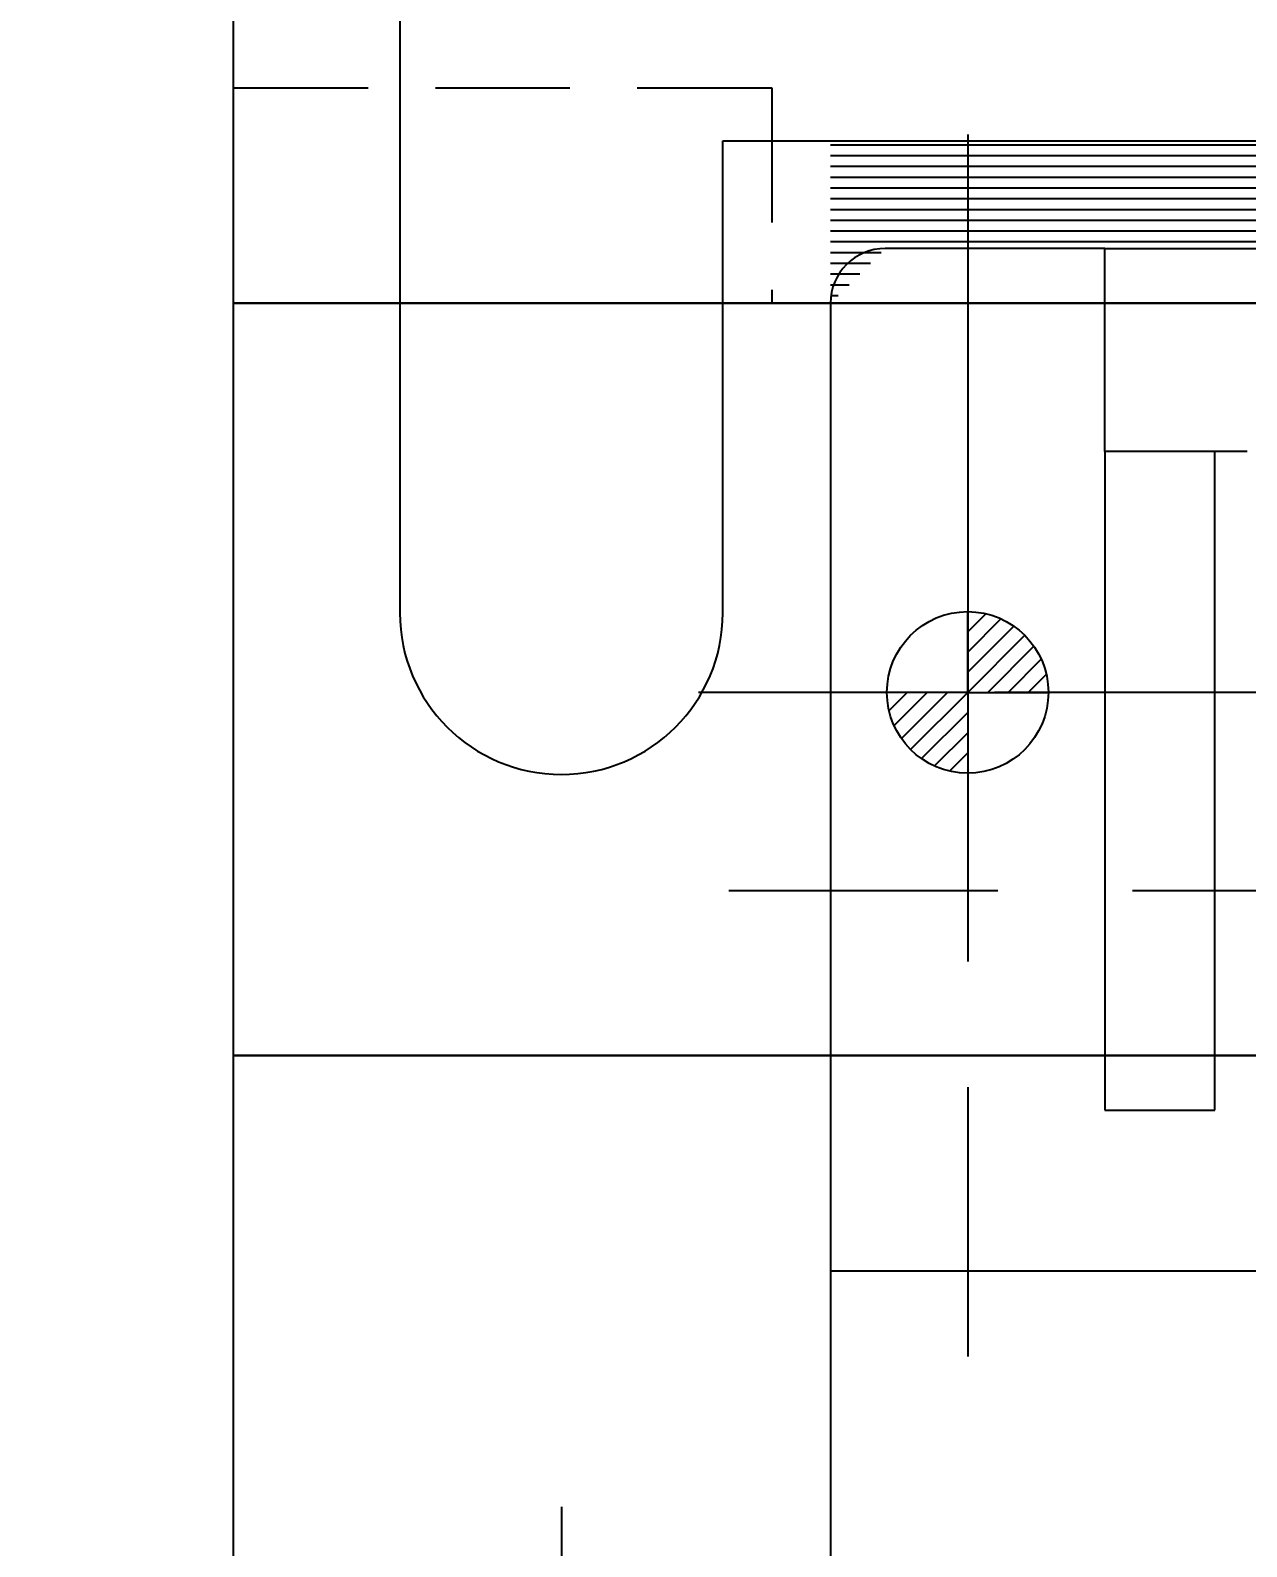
# Model space of a CAD drawing. Extents: x -430 to 437, y -440 to 538.
# Drawn here: x 177.44 to 188.74, y -111.57 to -97.48 of the extents above; entities that cross this region are included whole.
import ezdxf

# ---------------------------------------------------------------- set-up
doc = ezdxf.new("R2010")
doc.units = 0
doc.linetypes.add('BORDER', pattern=[8.75, 2.5, -1.25, 2.5, -1.25, 0, -1.25])
doc.linetypes.add('HIDDEN', pattern=[1.875, 1.25, -0.625])
doc.layers.add('1', color=7, linetype='CONTINUOUS')
doc.layers.add('100', color=7, linetype='CONTINUOUS')
doc.styles.add('EXCESS_STANDARD', font='txt', dxfattribs={"height": 0.2, "bigfont": 'BIGFONT'})
doc.dimstyles.new('ISO-25', dxfattribs={"dimtxt": 4, "dimasz": 2.4, "dimexe": 0.18, "dimexo": 0.3, "dimgap": 0.2, "dimtad": 1, "dimtih": 1, "dimtoh": 1, "dimzin": 12, "dimcen": 0.09, "dimazin": 3, "dimtfac": 0.5, "dimtofl": 0, "dimtmove": 0, "dimatfit": 3})

# ---------------------------------------------------------------- blocks, each defined once
blk = doc.blocks.new('*D45')
at = {"layer": '1', "color": 50, "linetype": 'CONTINUOUS'}
for p, q in [((45.472, -28.002), (46.072, -25.602)), ((181.032, -25.602), (45.572, -25.602)), ((46.072, -25.602), (46.672, -28.002)), ((46.072, -190.602), (46.072, -25.602)), ((46.072, -190.602), (45.472, -188.202)), ((46.672, -188.202), (46.072, -190.602)), ((64.032, -190.602), (45.572, -190.602))]:
    blk.add_line(p, q, dxfattribs=at)
at = {"layer": '1', "color": 7, "linetype": 'CONTINUOUS', "style": 'EXCESS_STANDARD', "width": 0.8}
blk.add_text('165', height=4, rotation=90, dxfattribs=at).set_placement((45.872, -112.902))

msp = doc.modelspace()

# ---------------------------------------------------------------- linework, layer by layer
at = {"layer": '1', "color": 213, "linetype": 'CONTINUOUS'}
for p, q in [((179.3318, -100.0188), (179.3318, -83.7088)), ((211.3318, -100.0188), (179.3318, -100.0188))]:
    msp.add_line(p, q, dxfattribs=at)
at = {"layer": '1', "color": 254, "linetype": 'CONTINUOUS'}
for p, q in [((180.8768, -95.5088), (180.8768, -102.8958)), ((183.8768, -102.8958), (183.8768, -98.5088)), ((183.8768, -98.5088), (195.3318, -98.5088))]:
    msp.add_line(p, q, dxfattribs=at)
at = {"layer": '1', "color": 121, "linetype": 'HIDDEN'}
for p, q in [((179.3318, -100.0188), (179.3318, -98.0188)), ((179.3318, -98.0188), (184.3318, -98.0188)), ((184.3318, -98.0188), (184.3318, -100.0188))]:
    msp.add_line(p, q, dxfattribs=at)
at = {"layer": '1', "color": 141, "linetype": 'BORDER'}
for p, q in [((186.1518, -98.4523), (186.1518, -110.2634)), ((186.1518, -100.8833), (186.1518, -103.6333)), ((186.1518, -103.6333), (183.4018, -103.6333)), ((188.9018, -103.6333), (186.1518, -103.6333)), ((186.1518, -103.6333), (186.1518, -106.3833)), ((207.8818, -105.4758), (182.7818, -105.4758)), ((182.3768, -111.1986), (182.3768, -127.1986))]:
    msp.add_line(p, q, dxfattribs=at)
at = {"layer": '1', "color": 7, "linetype": 'CONTINUOUS'}
for p, q in [((187.4268, -99.5088), (185.3868, -99.5088)), ((187.4268, -101.3958), (187.4268, -99.5088)), ((187.4268, -99.5088), (189.6198, -99.5088)), ((184.8768, -100.0188), (184.8768, -109.0111)), ((188.7487, -101.3958), (187.4268, -101.3958)), ((187.4268, -101.3958), (187.4268, -107.5158)), ((188.4468, -107.5158), (188.4468, -101.3958)), ((187.4268, -107.5158), (188.4468, -107.5158)), ((189.6487, -109.0111), (184.8768, -109.0111)), ((184.8768, -109.0111), (184.8768, -129.3862))]:
    msp.add_line(p, q, dxfattribs=at)
at = {"layer": '1', "color": 121, "linetype": 'CONTINUOUS'}
for p, q in [((179.3318, -100.0188), (211.3318, -100.0188)), ((179.3318, -107.0058), (179.3318, -100.0188)), ((211.3318, -107.0058), (179.3318, -107.0058))]:
    msp.add_line(p, q, dxfattribs=at)
at = {"layer": '1', "color": 30, "linetype": 'CONTINUOUS'}
for p, q in [((186.1518, -103.6333), (186.1518, -102.8833)), ((186.3202, -102.9024), (186.1518, -103.0708)), ((186.4604, -102.9497), (186.1518, -103.2583)), ((186.5801, -103.0176), (186.1518, -103.4458)), ((186.6822, -103.1029), (186.1518, -103.6333)), ((186.7676, -103.2051), (186.3393, -103.6333)), ((186.8354, -103.3247), (186.5268, -103.6333)), ((186.8827, -103.4649), (186.7143, -103.6333)), ((186.1518, -103.6333), (185.4018, -103.6333)), ((185.421, -103.8016), (185.5893, -103.6333)), ((185.4682, -103.9419), (185.7768, -103.6333)), ((185.5361, -104.0615), (185.9643, -103.6333)), ((185.6215, -104.1636), (186.1518, -103.6333)), ((186.1518, -103.6333), (186.9018, -103.6333)), ((186.1518, -103.6333), (186.1518, -104.3833)), ((185.7236, -104.249), (186.1518, -103.8208)), ((185.8432, -104.3169), (186.1518, -104.0083)), ((185.9835, -104.3641), (186.1518, -104.1958))]:
    msp.add_line(p, q, dxfattribs=at)
at = {"layer": '1', "color": 71, "linetype": 'CONTINUOUS'}
for p, q in [((179.3318, -107.0058), (211.3318, -107.0058)), ((179.3318, -160.3718), (179.3318, -107.0058))]:
    msp.add_line(p, q, dxfattribs=at)
at = {"layer": '1', "color": 30, "linetype": 'CONTINUOUS'}
msp.add_circle((186.1518, -103.6333), 0.75, dxfattribs=at)
at = {"layer": '1', "color": 7, "linetype": 'CONTINUOUS'}
msp.add_arc((185.3868, -100.0188), 0.51, 90, 180, dxfattribs=at)
at = {"layer": '1', "color": 254, "linetype": 'CONTINUOUS'}
msp.add_arc((182.3768, -102.8958), 1.5, 180, 0, dxfattribs=at)
at = {"layer": '100', "color": 213, "linetype": 'CONTINUOUS'}
for p, q in [((184.8768, -98.5461), (205.7868, -98.5461)), ((184.8768, -98.6461), (205.7868, -98.6461)), ((184.8768, -98.7461), (205.7868, -98.7461)), ((184.8768, -98.8461), (205.7868, -98.8461)), ((184.8768, -98.9461), (205.7868, -98.9461)), ((184.8768, -99.0461), (205.7868, -99.0461)), ((184.8768, -99.1461), (205.7868, -99.1461)), ((184.8768, -99.2461), (205.7868, -99.2461)), ((184.8768, -99.3461), (205.7868, -99.3461)), ((184.8768, -99.4461), (205.7868, -99.4461)), ((184.8768, -99.5461), (185.3496, -99.5461)), ((184.8768, -99.6461), (185.2496, -99.6461)), ((184.8768, -99.7461), (185.1496, -99.7461)), ((184.8768, -99.8461), (185.0496, -99.8461)), ((184.8768, -99.9461), (184.9496, -99.9461))]:
    msp.add_line(p, q, dxfattribs=at)

# ---------------------------------------------------------------- dimensions: what is measured, and where the dimension line sits
at = {"layer": '1'}
dim = msp.add_linear_dim(base=(46.0724, -25.6018), p1=(64.3318, -190.6018), p2=(181.3318, -25.6018), angle=90, dimstyle='ISO-25', override={"dimtxt": 2, "dimasz": 2.4, "dimdec": 3, "dimzin": 0, "dimtol": 0, "dimlim": 0, "dimtdec": 3, "dimtzin": 8}, dxfattribs=at)
dim.commit()
dim.dimension.update_dxf_attribs({"geometry": '*D45', "text_midpoint": (43.8724, -108.1018), "dimtype": 128, "text_rotation": 90})

doc.saveas('drawing.dxf')
